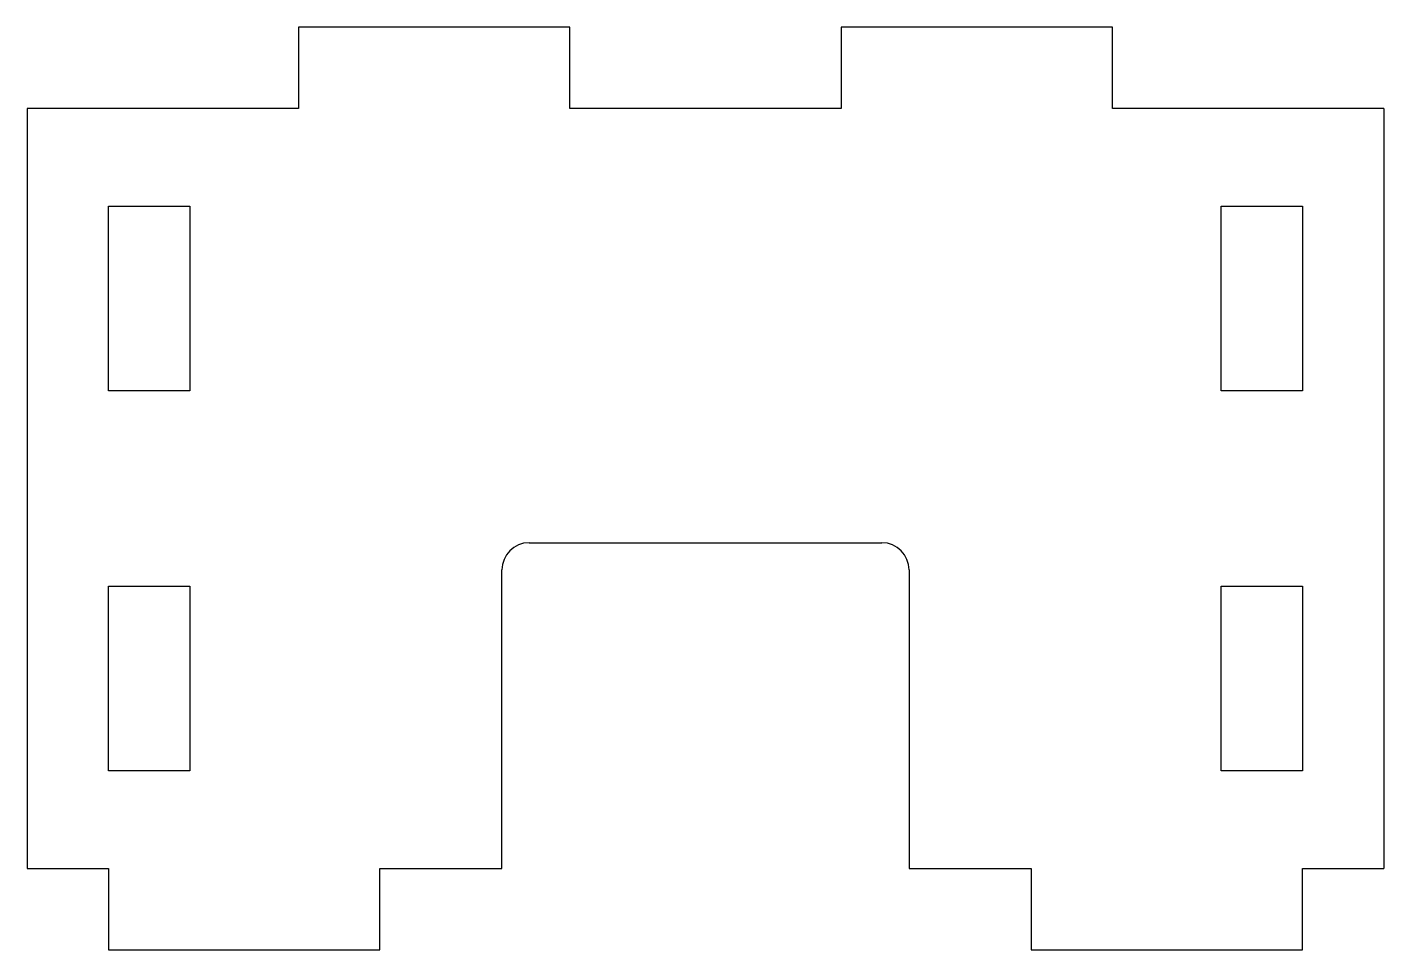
# Model space of a CAD drawing. Extents: x 0 to 50, y -3 to 31.
import ezdxf

# ---------------------------------------------------------------- set-up
doc = ezdxf.new("R2010")
doc.units = 0
doc.layers.get('0').update_dxf_attribs({"linetype": 'continuous'})

# ---------------------------------------------------------------- blocks, each defined once
blk = doc.blocks.new('FILLET004')
at = {"color": 0}
for p, q in [((10, 31), (10, 28)), ((20, 31), (10, 31)), ((20, 28), (20, 31)), ((30, 31), (30, 28)), ((40, 31), (30, 31)), ((40, 28), (40, 31)), ((0, 28), (0, 0)), ((10, 28), (0, 28)), ((30, 28), (20, 28)), ((50, 28), (40, 28)), ((50, 28), (50, 0)), ((3, 24.4), (6, 24.4)), ((3, 17.6), (3, 24.4)), ((6, 24.4), (6, 17.6)), ((44, 24.4), (47, 24.4)), ((44, 17.6), (44, 24.4)), ((47, 24.4), (47, 17.6)), ((6, 17.6), (3, 17.6)), ((47, 17.6), (44, 17.6)), ((18.5, 12), (31.5, 12)), ((17.5, 0), (17.5, 11)), ((32.5, 11), (32.5, 0)), ((3, 10.4), (6, 10.4)), ((3, 3.6), (3, 10.4)), ((6, 10.4), (6, 3.6)), ((44, 10.4), (47, 10.4)), ((44, 3.6), (44, 10.4)), ((47, 10.4), (47, 3.6)), ((6, 3.6), (3, 3.6)), ((47, 3.6), (44, 3.6)), ((0, 0), (3, 0)), ((3, 0), (3, -3)), ((13, 0), (17.5, 0)), ((13, -3), (13, 0)), ((32.5, 0), (37, 0)), ((37, 0), (37, -3)), ((47, -3), (47, 0)), ((47, 0), (50, 0)), ((3, -3), (13, -3)), ((37, -3), (47, -3))]:
    blk.add_line(p, q, dxfattribs=at)
for centre, start, end in [((18.5, 11), 90, 180), ((31.5, 11), 0, 90)]:
    blk.add_arc(centre, 1, start, end, dxfattribs=at)

msp = doc.modelspace()

# ---------------------------------------------------------------- block references
at = {"color": 0}
msp.add_blockref('FILLET004', (0, 0), dxfattribs=at)

doc.saveas('drawing.dxf')
